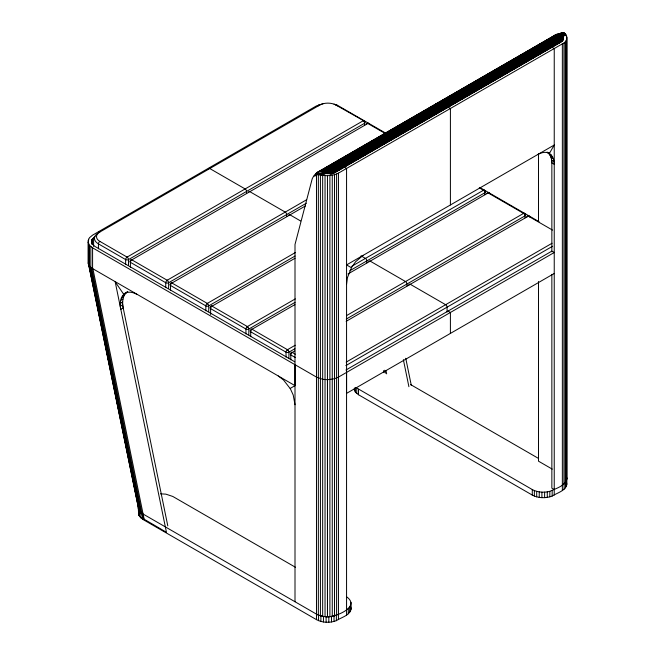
<?xml version="1.0" encoding="UTF-8"?>
<svg xmlns="http://www.w3.org/2000/svg" width="655" height="655" viewBox="0 0 655 655"><rect width="100%" height="100%" fill="white"/><g stroke="black" fill="none" stroke-linecap="round" stroke-linejoin="round"><path stroke-width="0.98" d="M278.293 375.995L283.459 379.925L290.116 388.472L295.004 385.648L295.004 364.696M558.74 34.412C565.789 27.87 570.579 41.65 562.358 43.852L338.455 173.125L334.517 174.779L327.467 175.753L327.467 616.773C336.49 616.887 360.717 606.694 346.56 596.779M346.569 372.417L346.569 393.36L554.245 273.462M138.213 506.692L138.688 515.305L142.708 519.325L316.488 619.655C322.538 622.872 330.005 623.036 336.375 620.662C341.345 617.19 351.039 615.381 351.055 607.848M354.011 389.185L355.403 392.189L358.498 394.744L532.278 495.074C538.328 498.291 545.795 498.447 552.165 496.072C557.127 492.716 568.9 489.981 566.379 481.728M566.845 477.749C566.305 485.846 556.046 488.343 549.823 491.348C544.018 492.789 537.599 492.429 532.278 489.555L356.762 388.03L356.762 393.54M562.972 40.569L331.962 173.952M346.569 284.213L347.387 277.777L351.465 267.739L346.569 264.915L554.245 145.017L549.349 153.491C553.017 155.726 554.228 160.262 554.245 164.307L551.854 162.931C551.837 158.878 550.626 154.343 546.966 152.116L549.349 153.491M327.426 172.953L563.529 36.639L563.087 39.652L330.603 173.878L320.123 171.675M126.096 292.916C122.215 296.838 122.248 302.913 123.214 307.989L120.823 309.373C119.185 302.798 120.651 294.267 127.799 291.704L123.705 294.291L115.19 281.83L166.444 532.286L142.463 518.228M562.358 484.872L565.216 482.604L566.911 478.535L566.911 37.515M323.447 103.555L316.488 105.873L92.584 235.145L89.489 237.7L88.089 240.704L88.089 263.22L88.564 264.759L90.84 267.576L295.004 385.648M94.967 236.529L91.823 239.673L91.454 244.094M314.662 175.213L316.619 172.805L555.227 35.042C557.487 33.43 563.202 33.127 563.529 36.639M351.375 267.69L355.583 261.771L363.107 255.368M562.94 35.419C564.569 38.072 562.44 41.257 559.976 42.477L336.064 171.749C328.818 177.153 316.48 168.392 312.206 178.823L295.004 244.471L295.004 601.74M315.12 176.056L315.874 174.918L313.491 176.293M368.257 123.255L131.851 259.855A2.022 1.171 60 0 0 130.419 260.682A2.022 1.171 0 0 0 130.419 262.336L130.419 267.24M488.548 192.701L347.952 273.986M528.65 215.855L528.356 216.142A2.022 1.171 60 0 0 526.923 216.969M555.227 35.042L554.13 36.099M559.362 34.347L560.328 33.495M318.887 174.345L314.457 175.442M98.43 232.844A2.022 1.171 60 0 1 99.863 232.017L319.738 105.07A11.479 6.624 0 0 1 335.974 105.07A2.022 1.171 -60 0 1 337.407 105.897M316.619 172.805L556.529 34.33M315.522 173.853L557.552 34.035M558.731 33.913L320.058 171.667L317.921 172.085M315.62 174.901L318.002 173.526M321.04 171.708L561.482 32.947M318.879 173.338L316.488 174.713L316.488 619.655M559.1 34.33L562.358 32.766M316.963 174.664L319.353 173.28M321.973 171.856L562.76 32.75M317.642 174.639L320.033 173.264M322.285 171.929L563.349 32.791M88.089 242.268L89.489 245.273L92.584 247.827L316.488 377.1L322.669 379.286L327.467 379.728L327.467 616.773L322.669 616.339L318.346 615.061L318.346 174.697L320.983 173.28M559.976 34.142L561.613 34.355L564.061 32.938M323.177 172.191L561.785 34.428M318.535 174.689L319.476 174.77L321.924 173.354M561.613 34.355L562.187 34.641L564.635 33.225M323.898 172.461L562.506 34.707M322.997 173.436L320.418 174.918L319.476 174.77M562.637 35.075L565.216 33.593M325.109 172.789L563.275 35.28M320.418 615.798L320.418 174.918L321.523 175.073L324.151 173.559M563.046 35.632L565.674 34.117M321.523 175.073L322.604 175.294L325.388 173.69M563.341 36.312L566.149 34.748M326.878 172.887L563.488 36.287M328.04 173.01L563.488 37.073M328.622 173.125L563.439 37.548M329.162 173.28L563.398 38.047M329.702 173.452L563.3 38.579M330.202 173.641L563.185 39.128M330.898 174.156L563.013 40.135M333.788 173.256L562.072 41.462M122.313 295.954L124.704 294.578M121.265 298.033L123.648 296.649M120.577 300.465L122.968 299.089M120.274 303.216L122.657 301.84M120.356 306.204L122.739 304.829M306.622 199.75L167.181 280.25A2.022 1.171 -60 0 0 165.748 282.731L165.748 287.635M306.344 203.214L168.613 282.731A2.022 1.171 0 0 1 165.748 282.731L130.419 262.336A2.022 1.171 -60 0 1 131.851 259.855L167.181 280.25A2.022 1.171 60 0 1 168.613 282.731L168.613 288.618M305.402 205.965L171.954 283.009A2.022 1.171 60 0 0 170.521 283.836A2.022 1.171 0 0 0 170.521 285.49L170.521 290.394M295.397 252.535L207.283 303.404A2.022 1.171 -60 0 0 205.85 305.885L205.85 310.789M295.118 256.007L208.716 305.885A2.022 1.171 0 0 1 205.85 305.885L170.521 285.49A2.022 1.171 -60 0 1 171.954 283.009L207.283 303.404A2.022 1.171 60 0 1 208.716 305.885L208.716 311.764M295.037 258.258L212.056 306.163A2.022 1.171 60 0 0 210.623 306.99A2.022 1.171 0 0 0 210.623 308.644L210.623 314.523M295.29 298.901L247.385 326.558A2.022 1.171 -60 0 0 245.952 329.039L245.952 333.944M351.751 266.307L483.496 190.245L484.266 190.368M295.012 302.373L248.818 329.039A2.022 1.171 0 0 1 245.952 329.039L210.623 308.644A2.022 1.171 -60 0 1 212.056 306.163L247.385 326.558A2.022 1.171 60 0 1 248.818 329.039L248.818 334.918M349.762 270.761L484.921 192.726A2.022 1.171 0 0 0 484.921 191.072A2.022 1.171 -60 0 0 483.496 190.245L479.288 187.813M294.914 304.608L251.422 329.604M295.168 345.259L287.471 349.704A2.022 1.171 -60 0 0 286.038 352.185L286.038 357.081M346.495 315.628L523.582 213.391L524.352 213.514M294.889 348.73L288.904 352.185A2.022 1.171 0 0 1 286.038 352.185L250.709 331.79A2.022 1.171 0 0 1 250.39 330.374M346.217 319.091L525.007 215.872A2.022 1.171 0 0 0 525.007 214.218A2.022 1.171 -60 0 0 523.582 213.391L488.253 192.988A2.022 1.171 60 0 0 486.87 193.413M294.807 350.982L292.245 352.456A2.022 1.171 60 0 0 290.812 353.282M346.135 321.343L528.356 216.142L552.542 230.11M346.159 362.125L552.075 243.242M345.848 365.613L552.632 246.223M345.938 370.018L551.854 251.135L554.245 252.511L338.455 377.1L334.517 378.746L327.467 379.728M435.919 103.924C439.472 101.525 446.456 103.154 447.046 107.87L447.013 107.477M537.706 154.564C541.194 152.574 545.672 151.354 549.43 153.344L547.842 152.427M138.213 508.255L139.613 511.26L142.708 513.815L316.488 614.144C323.21 617.657 331.725 617.657 338.447 614.144M131.131 260.15L131.851 259.855L131.074 259.986M171.233 283.304L171.954 283.009L171.176 283.132M211.336 306.458L212.056 306.163L211.278 306.286M291.524 352.758L292.245 352.456L295.266 354.208M125.408 293.088C129.15 291.221 133.53 292.441 136.969 294.398M251.364 329.432L252.142 329.309L287.471 349.704A2.022 1.171 60 0 1 288.904 352.185L288.904 358.064M291.467 352.587L292.245 352.456A2.022 1.171 -60 0 0 290.812 354.936L290.812 359.841M160.45 493.862L165.821 494.132L172.781 496.449L295.397 567.238M322.604 175.294L327.467 175.753M363.959 120.913L335.974 105.07M334.034 104.088L338.455 105.873L386.188 133.432M363.902 121.077L363.181 120.782L127.078 257.104A2.022 1.171 -60 0 0 125.645 259.585L125.645 264.481M484.209 190.54L483.496 190.245A2.022 1.171 60 0 1 484.921 192.726L484.921 194.682M524.295 213.686L523.582 213.391A2.022 1.171 60 0 1 525.007 215.872M316.488 614.144L318.346 615.061M551.854 47.16L554.245 48.544L554.236 495.074M548.669 153.434L551.051 154.809M550.036 155.219L552.419 156.602M551.035 157.437L553.426 158.821M551.649 160.033L554.04 161.408M448.02 107.109L450.403 108.493L450.403 204.966M479.886 187.526L539.106 221.726M385.623 133.735L367.954 123.541A2.022 1.171 60 0 0 366.571 123.967M344.178 167.066L346.569 168.441L346.56 614.971M300.604 220.972L290.009 214.848A2.022 1.171 60 0 0 288.683 215.11M361.02 255.851L365.441 258.398A2.022 1.171 60 0 1 366.874 260.878L366.874 262.843M448.02 311.084L450.403 312.46L450.403 333.411M410.628 384.591L538.541 458.443M552.239 469.111L538.492 461.169L538.492 281.511M554.245 489.563L551.854 488.18L551.854 274.322M99.863 232.017A11.479 6.624 0 0 0 99.863 241.392L127.078 257.104A2.022 1.171 60 0 1 128.503 259.585L128.503 265.463M295.348 357.556L290.812 354.936A2.022 1.171 0 0 1 290.493 353.528M294.742 361.789L94.967 246.452L92.552 244.454L91.454 242.096M562.187 34.641L562.637 35.075M88.892 264.923L90.595 267.256L92.944 268.984L144.198 519.448M287.766 350.245L287.471 349.704L287.471 350.278M247.68 327.099L247.385 326.558L247.385 327.132M207.578 303.945L207.283 303.404L207.283 303.977M167.475 280.79L167.181 280.25L167.181 280.823M127.373 257.636L127.078 257.104L127.078 257.677M290.198 388.423L293.219 395.022L295.004 404.741M88.327 262.851L88.63 264.383M405.748 358.277L411.283 385.328M403.365 359.652L408.9 386.704M386.041 370.861L386.655 373.866M384.755 370.206L385.369 373.211M383.535 370.665L383.945 372.67M122.084 302.487L167.803 525.899M91.675 268.157L142.929 518.621M90.595 267.256L141.03 513.708M89.858 266.47L140.293 512.922M91.888 278.318L92.715 282.321M94.967 293.342L95.376 295.348M98.25 309.373L99.273 314.384M101.525 325.404L101.934 327.41M104.808 341.435L105.832 346.446M108.091 357.466L108.501 359.464M111.366 373.489L112.39 378.5M115.468 393.532L116.287 397.536M118.547 408.556L118.956 410.562M121.822 424.587L122.845 429.598M128.38 456.65L129.412 461.652M132.482 476.684L133.301 480.688M134.946 488.704L135.356 490.71M89.137 265.439L139.564 511.899M88.49 263.392L138.86 509.836M88.384 263.498L138.614 508.943M566.845 478.674L566.845 484.831M566.714 36.115L566.714 38.162M566.714 38.915L566.714 479.935M566.379 478.052L566.379 486.37M566.149 40.282L566.149 481.302M565.445 482.326L565.445 487.836M565.216 41.584L565.216 482.604M564.094 483.677L564.094 489.187M563.939 42.788L563.939 483.808M562.358 43.852L562.358 490.382M552.165 490.562L552.165 496.072M551.854 160.745L551.854 251.815M549.823 491.348L549.823 496.858M547.277 491.88L547.277 497.391M544.616 492.151L544.616 497.661M541.906 492.151L541.906 497.661M539.237 491.88L539.237 497.391M538.492 153.917L538.492 221.284M536.699 491.348L536.699 496.858M534.349 490.562L534.349 496.072M532.278 489.555L532.278 495.074M528.356 215.823L528.356 216.142A2.022 1.171 -60 0 1 529.789 216.969A2.022 1.171 0 0 0 529.363 216.78M525.007 214.218L525.007 217.828M488.253 192.668L488.253 192.988A2.022 1.171 -60 0 1 489.637 193.413M447.062 312.083L447.062 307.179A2.022 1.171 60 0 0 445.629 304.698L410.3 284.303A2.022 1.171 60 0 0 408.867 285.13M406.96 285.989L406.96 284.024A2.022 1.171 60 0 0 405.527 281.544L370.198 261.148A2.022 1.171 60 0 0 368.871 261.402M367.954 123.222L367.954 123.541A2.022 1.171 -60 0 1 369.338 123.967M364.614 125.228L364.614 123.263A2.022 1.171 0 0 0 364.614 121.609A2.022 1.171 -60 0 0 363.181 120.782A2.022 1.171 60 0 1 364.614 123.263L128.503 259.585A2.022 1.171 0 0 1 125.645 259.585L98.43 243.873A13.501 7.794 0 0 1 97.169 233.688M358.498 389.226L358.498 394.744M355.403 387.596L355.403 392.189M354.478 387.965L354.478 390.724M351.055 602.338L351.055 609.412M350.581 605.441L350.581 610.951M349.655 606.907L349.655 612.425M348.304 608.266L348.304 613.776M338.455 173.125L338.447 619.655M336.596 174.042L336.596 615.061M336.375 615.151L336.375 620.662M334.517 174.779L334.517 615.798M334.025 615.929L334.025 621.448M332.265 175.311L332.273 616.339L329.899 616.666L329.899 175.638M331.487 616.47L331.487 621.98M328.818 616.74L328.818 622.25M326.116 616.74L326.116 622.25M325.044 175.638L325.044 616.666M323.447 616.47L323.447 621.98M322.669 175.311L322.669 616.339M320.901 615.929L320.901 621.448M318.559 615.151L318.559 620.662M286.661 216.535L286.661 214.578A2.022 1.171 60 0 0 285.228 212.097L249.907 191.702A2.022 1.171 60 0 0 248.474 192.529M250.709 336.686L250.709 331.79A2.022 1.171 -60 0 1 252.142 329.309A2.022 1.171 60 0 0 250.759 329.735M246.558 193.381L246.558 191.424A2.022 1.171 60 0 0 245.126 188.943L209.797 168.548A2.022 1.171 60 0 0 208.364 169.375M142.708 513.815L142.708 519.325M140.964 512.619L140.964 518.13M139.613 511.26L139.613 516.779M138.688 509.795L138.688 515.305M98.43 248.769L98.43 243.873A2.022 1.171 -60 0 1 99.863 241.392M93.608 237.462L93.608 246.444M92.552 238.518L92.552 244.503M92.584 247.827L92.584 268.771M91.823 239.673L91.823 243.66M90.84 246.632L90.84 267.576M89.489 245.273L89.489 266.225M88.564 239.165L88.564 241.163M88.564 243.807L88.564 264.759M318.305 105.897A2.022 1.171 60 0 1 319.738 105.07M563.939 32.897L563.3 33.233L563.939 32.897"/></g></svg>
